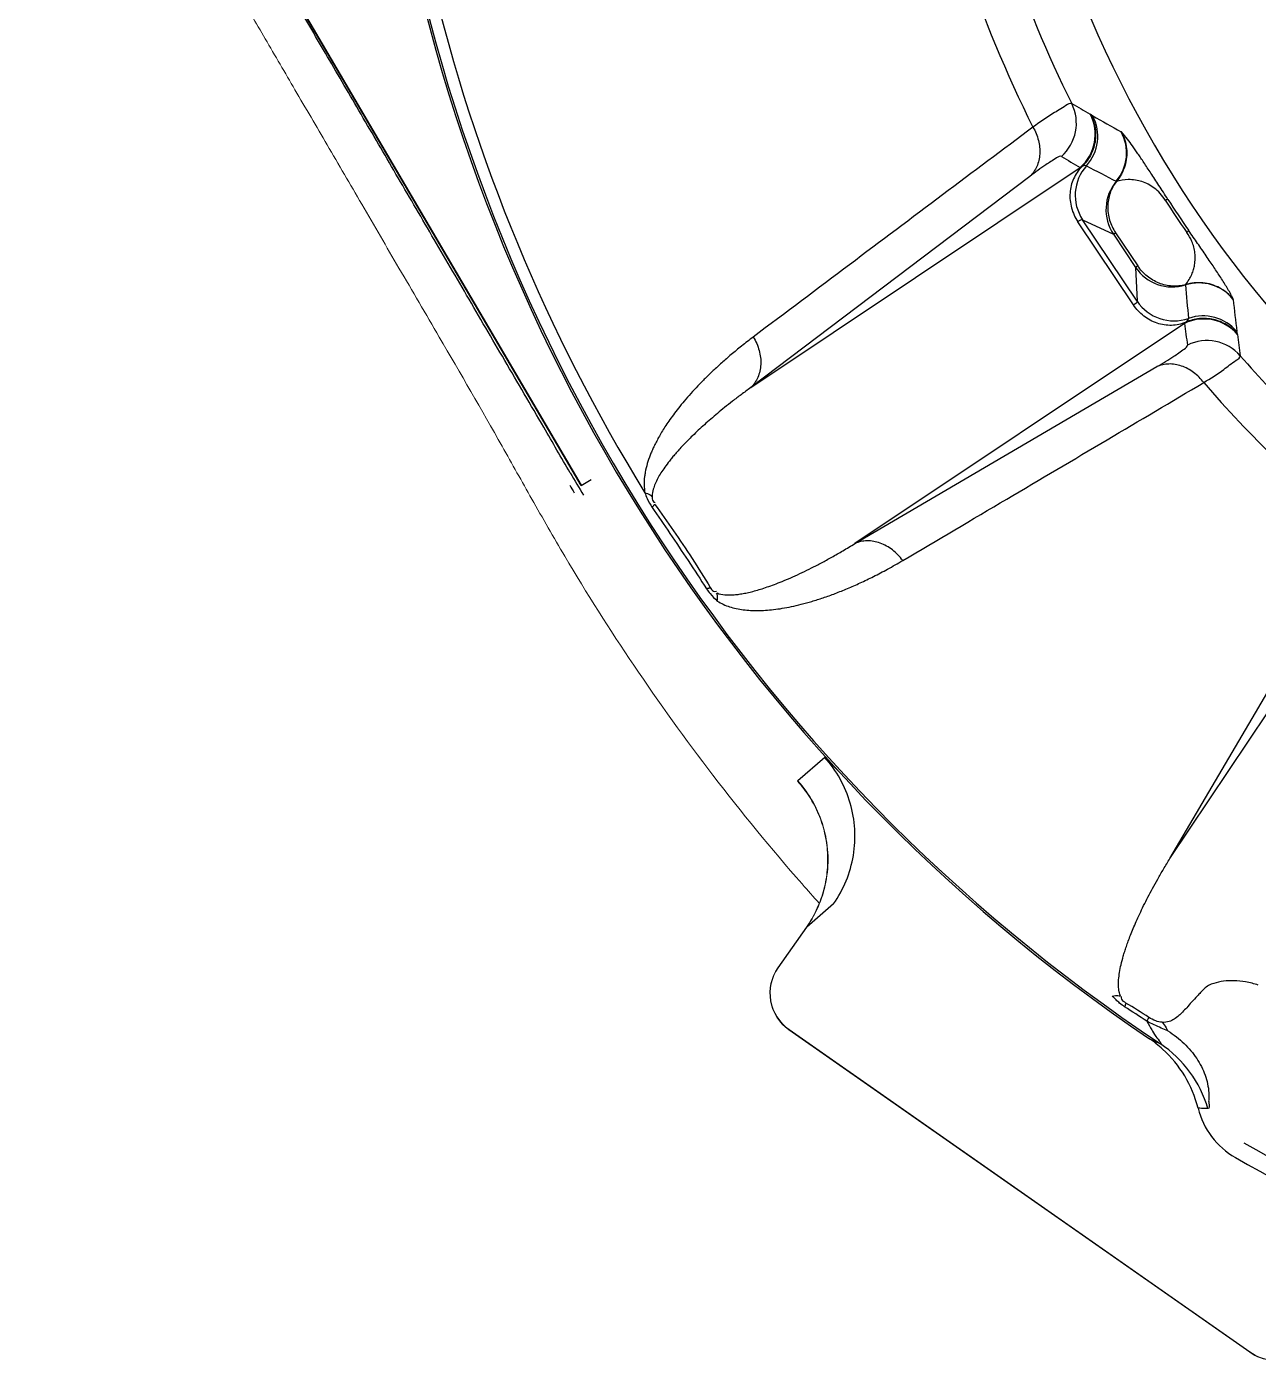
# Model space of a CAD drawing. Header units: millimetres. Extents: x 100 to 940, y 100 to 694.
# Drawn here: x 365.654 to 366.398, y 536.375 to 537.182 of the extents above; entities that cross this region are included whole.
import ezdxf

# ---------------------------------------------------------------- set-up
doc = ezdxf.new("R2010")
doc.units = ezdxf.units.MM
doc.layers.add('OUTLINE', color=6, linetype='Continuous', lineweight=9)

msp = doc.modelspace()

# ---------------------------------------------------------------- linework, layer by layer
at = {"color": 9, "linetype": 'Continuous'}
for p, q in [((365.98882, 536.90445), (365.6985, 537.39981)), ((365.98905, 536.90458), (365.69873, 537.39995)), ((366.29699, 537.12882), (366.29671, 537.129)), ((366.2974, 537.12851), (366.29699, 537.12882)), ((366.09139, 536.96359), (366.2906, 537.0967)), ((366.29156, 537.09715), (366.2906, 537.0967)), ((366.26013, 537.09134), (366.09139, 536.96359)), ((366.31251, 537.08833), (366.31242, 537.0884)), ((366.32282, 537.01361), (366.28919, 537.06394)), ((366.32504, 537.01582), (366.29208, 537.06515)), ((366.29208, 537.06515), (366.31068, 537.05644)), ((366.31068, 537.05644), (366.31201, 537.05732)), ((366.31068, 537.05644), (366.3241, 537.03634)), ((366.31201, 537.05732), (366.32543, 537.03723)), ((366.32543, 537.03723), (366.3241, 537.03634)), ((366.3241, 537.03634), (366.32504, 537.01582)), ((366.3543, 537.02572), (366.35427, 537.02583)), ((366.35362, 537.00238), (366.15441, 536.86927)), ((366.35362, 537.00238), (366.3544, 537.0031)), ((366.3856, 536.99651), (366.38551, 536.99687)), ((366.38574, 536.99599), (366.3856, 536.99651)), ((366.3858, 536.99566), (366.38574, 536.99599)), ((366.15441, 536.86927), (366.33701, 536.97628)), ((365.98882, 536.90445), (365.99485, 536.90798)), ((366.3449, 536.67879), (366.44078, 536.84239)), ((366.3449, 536.67879), (366.45382, 536.8418)), ((366.13616, 536.73988), (366.1199, 536.72568)), ((366.1199, 536.72568), (366.11969, 536.72551)), ((366.14145, 536.65124), (366.12524, 536.63711)), ((366.10804, 536.61254), (366.12524, 536.63711)), ((366.12524, 536.63711), (366.12504, 536.63721)), ((366.10804, 536.61254), (366.10785, 536.61266)), ((366.1146, 536.57534), (366.11446, 536.57516)), ((366.39323, 536.38024), (366.39311, 536.38005))]:
    msp.add_line(p, q, dxfattribs=at)
for points in [[(366.29824, 537.12791), (366.2981, 537.12799), (366.29797, 537.12808), (366.29783, 537.12818), (366.29769, 537.12828), (366.2974, 537.12851)], [(366.31553, 537.11825), (366.3155, 537.11828), (366.31547, 537.11831), (366.31544, 537.11833), (366.31542, 537.11835), (366.31539, 537.11837), (366.31537, 537.11838)], [(366.34365, 537.07748), (366.34359, 537.07749), (366.3435, 537.07749), (366.34338, 537.07747), (366.34323, 537.07743), (366.34306, 537.07737), (366.34286, 537.07729), (366.34263, 537.07719), (366.34237, 537.07708), (366.34209, 537.07695)], [(366.35617, 537.05875), (366.35616, 537.05869), (366.35612, 537.05861), (366.35605, 537.05851), (366.35596, 537.05839), (366.35584, 537.05825), (366.35569, 537.05809), (366.35551, 537.05791), (366.35531, 537.05772), (366.35508, 537.05751)], [(366.38313, 537.01697), (366.38313, 537.01699), (366.38312, 537.01702), (366.38311, 537.01705), (366.3831, 537.01709), (366.38309, 537.01713), (366.38307, 537.01717)], [(366.38551, 536.99687), (366.38546, 536.99704), (366.38543, 536.9972), (366.3854, 536.99735), (366.38537, 536.9975)], [(366.03174, 536.89117), (366.03195, 536.89139), (366.03215, 536.89161), (366.03235, 536.89182), (366.03253, 536.89203), (366.03271, 536.89223), (366.03287, 536.89243), (366.03303, 536.89262), (366.03318, 536.8928), (366.03332, 536.89298)], [(366.06467, 536.84188), (366.06496, 536.84199), (366.06524, 536.84209), (366.06551, 536.84219), (366.06577, 536.84228), (366.06603, 536.84237), (366.06627, 536.84245), (366.06651, 536.84252), (366.06673, 536.84258), (366.06695, 536.84264)], [(366.31827, 536.59132), (366.31821, 536.59111), (366.31814, 536.59088), (366.31807, 536.59065), (366.31799, 536.5904), (366.3179, 536.59015), (366.31781, 536.58989), (366.31772, 536.58962), (366.31761, 536.58934), (366.3175, 536.58905)], [(366.33139, 536.58119), (366.33108, 536.58061), (366.33091, 536.5803)], [(366.33215, 536.58266), (366.33204, 536.58244), (366.33193, 536.58222), (366.3318, 536.58198), (366.33167, 536.58172), (366.33154, 536.58146), (366.33139, 536.58119)]]:
    msp.add_lwpolyline(points, dxfattribs=at)
for centre, radius, start, end in [((366.93405, 537.45842), 0.69242, 189.59833, 246.68372), ((366.93405, 537.45842), 1.0732, 188.20144, 235.91619), ((366.93405, 537.45842), 1.07206, 188.69647, 236.29203), ((366.93405, 537.45842), 0.72453, 198.52159, 206.47841), ((366.93405, 537.45842), 0.75185, 198.35016, 206.64984), ((366.93405, 537.45842), 1.06481, 193.37074, 211.62926), ((366.26156, 537.12351), 0.02674, 311.36408, 26.37221), ((366.80239, 538.02839), 1.0318, 239.93774, 240.65309), ((366.27293, 537.11677), 0.02674, 311.36458, 27.22518), ((366.27449, 537.11562), 0.02673, 318.16687, 27.36053), ((366.80619, 538.0215), 1.02787, 240.38424, 241.47691), ((366.29192, 537.10555), 0.02673, 320.08733, 28.68782), ((366.82999, 538.01972), 1.06907, 238.9906, 239.69898), ((366.31434, 537.07996), 0.02674, 138.18564, 213.63531), ((367.32517, 539.05218), 2.20955, 242.19247, 242.71918), ((366.33294, 537.07125), 0.02674, 140.10087, 213.63634), ((366.90612, 537.43977), 0.67065, 212.75112, 214.74888), ((366.88537, 537.4259), 0.6441, 212.74803, 214.75197), ((366.34631, 537.05124), 0.02674, 213.86365, 287.39914), ((366.3623, 537.00021), 0.02673, 38.8136, 107.41285), ((368.53166, 537.20771), 2.18495, 184.77785, 185.31049), ((366.34724, 537.03072), 0.02674, 213.86467, 289.31438), ((367.39597, 537.12374), 1.01845, 186.01803, 187.12081), ((366.36494, 536.98026), 0.02673, 40.13926, 109.33188), ((366.3654, 536.97838), 0.02674, 40.27494, 116.13543), ((367.4128, 537.14749), 1.06907, 187.80102, 188.5094), ((366.36728, 536.9653), 0.02674, 41.1285, 116.13757), ((367.41024, 537.11867), 1.0318, 186.84691, 187.56226), ((366.93405, 537.45842), 0.72453, 221.02159, 225.21455), ((366.93405, 537.45842), 0.75185, 220.85016, 225.73986), ((367.84034, 537.99814), 2.15628, 210.47296, 210.61471), ((367.47729, 538.07952), 1.8956, 224.96808, 225.31745), ((365.62832, 535.51763), 1.27394, 56.52962, 57.24938), ((366.03184, 536.117), 0.55409, 57.18167, 58.87338), ((367.42618, 538.94355), 2.61374, 245.26715, 245.42342), ((366.29958, 536.50743), 0.07116, 16.31185, 56.26592), ((366.93405, 537.45842), 1.09637, 240.22289, 254.32149)]:
    msp.add_arc(centre, radius, start, end, dxfattribs=at)
at = {"color": 7, "linetype": 'Continuous'}
for centre, radius, start, end in [((367.68612, 537.91088), 1.97504, 210.37786, 210.83656), ((366.29262, 536.51046), 0.07138, 47.93296, 55.91631), ((366.29266, 536.51049), 0.07133, 13.98392, 47.93729), ((366.40811, 536.53924), 0.04765, 193.97829, 240.22289), ((366.93405, 537.45842), 1.10667, 240.22289, 254.32149)]:
    msp.add_arc(centre, radius, start, end, dxfattribs=at)
at = {"color": 9, "linetype": 'Continuous'}
for points, start_tangent, end_tangent in [([(365.98224, 536.9121), (365.96625, 536.93957), (365.94264, 536.98007), (365.91962, 537.01953), (365.89725, 537.0579), (365.87553, 537.09514), (365.8545, 537.13119), (365.83426, 537.16588), (365.81521, 537.19856), (365.79801, 537.22804), (365.78301, 537.25376), (365.76978, 537.27645), (365.75764, 537.29725), (365.74609, 537.31706), (365.73516, 537.3358), (365.72518, 537.3529), (365.7161, 537.36846), (365.70738, 537.38346), (365.7015, 537.39345)], (-0.505982, 0.862544), (-0.506637, 0.862159)), ([(366.28552, 537.13539), (366.28202, 537.13416), (366.27411, 537.12938), (366.26207, 537.12119)], (-0.908703, 0.417442), (-0.818385, -0.57467)), ([(366.29699, 537.12882), (366.29964, 537.12067), (366.29957, 537.11209), (366.29678, 537.10397), (366.29156, 537.09715)], (0.457962, -0.888972), (-0.727, -0.686637)), ([(366.26207, 537.12119), (366.20745, 537.08022), (366.15114, 537.03794), (366.09293, 536.9942)], (-0.800179, -0.599761), (-0.799316, -0.60091)), ([(366.26207, 537.12119), (366.26537, 537.11313), (366.26615, 537.10488), (366.26434, 537.09734), (366.26013, 537.09134)], (0.502068, -0.864828), (-0.726164, -0.687521)), ([(366.31553, 537.11825), (366.31865, 537.10816), (366.31758, 537.09763), (366.31251, 537.08833)], (0.479265, -0.87767), (-0.642621, -0.766184)), ([(366.34365, 537.07748), (366.34091, 537.08174), (366.33825, 537.08585), (366.33573, 537.08973), (366.33338, 537.09333), (366.3312, 537.09664), (366.32917, 537.09969), (366.3273, 537.10249), (366.32554, 537.10509), (366.32386, 537.10752), (366.32225, 537.1098), (366.31927, 537.11384), (366.31553, 537.11825)], (-0.541535, 0.840678), (-0.711335, 0.702853)), ([(366.27923, 537.10344), (366.27631, 537.10252), (366.26986, 537.09844), (366.26013, 537.09134)], (-0.859024, 0.511936), (-0.797146, -0.603786)), ([(366.29156, 537.09715), (366.28662, 537.08999), (366.28447, 537.08138), (366.28536, 537.07234), (366.28918, 537.06394)], (-0.709916, -0.704287), (0.55557, -0.83147)), ([(366.29441, 537.09779), (366.29156, 537.09715)], (-0.885128, 0.465347), (-0.911062, -0.412269)), ([(366.31251, 537.08833), (366.30869, 537.08126), (366.30729, 537.0732), (366.30843, 537.06495), (366.31201, 537.05732)], (-0.613398, -0.789774), (0.554503, -0.832182)), ([(366.34209, 537.07695), (366.33895, 537.08108), (366.33541, 537.0843), (366.33173, 537.08662), (366.32796, 537.0882), (366.32397, 537.08915), (366.31965, 537.08944), (366.31251, 537.08833)], (-0.528327, 0.849041), (-0.959764, -0.280808)), ([(366.28919, 537.06394), (366.29208, 537.06515)], (0.83139, 0.555689), (0.813138, -0.582071)), ([(366.35427, 537.02583), (366.35647, 537.02898), (366.35805, 537.03206), (366.35913, 537.03504), (366.35977, 537.03781), (366.36013, 537.04156), (366.35997, 537.04501), (366.35929, 537.04858), (366.35811, 537.05208), (366.35508, 537.05751)], (0.626711, 0.779252), (-0.58305, 0.812436)), ([(366.38307, 537.01717), (366.38122, 537.02092), (366.37951, 537.02388), (366.37759, 537.02701), (366.37558, 537.03015), (366.37355, 537.03326), (366.37148, 537.03637), (366.36928, 537.03964), (366.36682, 537.04328), (366.36424, 537.04706), (366.36165, 537.05082), (366.35902, 537.05463), (366.35617, 537.05875)], (-0.377204, 0.92613), (-0.569983, 0.821657)), ([(366.35427, 537.02583), (366.34628, 537.02501), (366.33829, 537.02679), (366.33111, 537.03101), (366.32543, 537.03723)], (-0.964393, -0.264473), (-0.556637, 0.830756)), ([(366.38307, 537.01717), (366.37494, 537.02391), (366.36481, 537.02695), (366.35427, 537.02583)], (-0.627443, 0.778663), (-0.953783, -0.300495)), ([(366.3544, 537.0031), (366.34591, 537.00127), (366.33713, 537.00258), (366.32911, 537.00686), (366.32281, 537.01361)], (-0.922349, -0.386358), (-0.55557, 0.83147)), ([(366.32504, 537.01582), (366.32282, 537.01361)], (0.226588, -0.973991), (-0.831549, -0.555451)), ([(366.38574, 536.99599), (366.37922, 537.00156), (366.37127, 537.00478), (366.3627, 537.00531), (366.3544, 537.0031)], (-0.646039, 0.763304), (-0.91259, -0.408875)), ([(366.3544, 537.0031), (366.35609, 537.00549)], (0.729534, 0.683944), (-0.091494, 0.995806)), ([(366.09293, 536.9942), (366.08588, 536.98874), (366.07956, 536.98355), (366.07387, 536.9786), (366.06867, 536.97385), (366.06389, 536.96921), (366.0594, 536.96462), (366.05514, 536.96001), (366.05119, 536.95547), (366.0477, 536.95118), (366.04461, 536.94715), (366.04191, 536.94338), (366.03955, 536.93985), (366.0375, 536.93656), (366.03571, 536.93347), (366.03415, 536.93057), (366.0328, 536.92783), (366.03161, 536.92521), (366.03057, 536.92267), (366.02885, 536.91765), (366.02759, 536.91239), (366.02718, 536.90973), (366.02693, 536.90472), (366.02741, 536.90002)], (-0.799315, -0.600912), (0.18575, -0.982597)), ([(366.09293, 536.9942), (366.0965, 536.98601), (366.09745, 536.97754), (366.09568, 536.96977), (366.09139, 536.96359)], (0.524224, -0.85158), (-0.72633, -0.687346)), ([(366.33701, 536.97628), (366.34729, 536.98256), (366.35353, 536.98695), (366.3555, 536.9893)], (0.86288, 0.505408), (-0.144236, 0.989543)), ([(366.36533, 536.96665), (366.3775, 536.97464), (366.38494, 536.98012), (366.38742, 536.98288)], (0.844108, 0.536172), (-0.037921, 0.999281)), ([(366.36533, 536.96665), (366.35915, 536.97278), (366.35182, 536.97666), (366.34416, 536.97788), (366.33701, 536.97628)], (-0.606859, 0.79481), (-0.91309, -0.407758)), ([(366.18328, 536.85898), (366.24617, 536.89614), (366.30684, 536.93202), (366.36533, 536.96665)], (0.861054, 0.508514), (0.860323, 0.50975)), ([(366.09139, 536.96359), (366.08559, 536.95932), (366.08036, 536.95532), (366.0756, 536.95155), (366.07124, 536.94797), (366.06718, 536.94452), (366.06335, 536.94114), (366.05968, 536.93778), (366.05624, 536.9345), (366.05316, 536.93145), (366.05042, 536.9286), (366.04798, 536.92596), (366.04582, 536.92352), (366.04391, 536.92126), (366.04221, 536.91916), (366.03938, 536.91538), (366.0371, 536.91197), (366.0352, 536.90873), (366.0336, 536.90541), (366.03247, 536.90219), (366.03184, 536.89797)], (-0.81073, -0.585421), (0.006634, -0.999978)), ([(366.02741, 536.90002), (366.02878, 536.89648), (366.03174, 536.89117)], (0.321102, -0.947045), (0.569296, -0.822133)), ([(366.02741, 536.90002), (366.03055, 536.89875), (366.03157, 536.89777)], (0.955818, -0.29396), (0.597785, -0.801657)), ([(366.03184, 536.89797), (366.03231, 536.89481), (366.03359, 536.89407)], (0.00657, -0.999978), (0.970554, -0.240883)), ([(366.03332, 536.89298), (366.04463, 536.87704), (366.05588, 536.86025), (366.06695, 536.84264)], (0.593137, -0.805102), (0.516751, -0.856136)), ([(366.03174, 536.89117), (366.04253, 536.87537), (366.05353, 536.85892), (366.06467, 536.84188)], (0.569909, -0.821708), (0.541007, -0.841018)), ([(366.071, 536.83937), (366.0758, 536.83826), (366.07853, 536.83815), (366.08143, 536.83829), (366.08447, 536.83864), (366.08764, 536.83918), (366.09097, 536.83991), (366.09451, 536.84084), (366.09831, 536.84197), (366.10241, 536.84335), (366.10685, 536.84498), (366.11166, 536.8469), (366.11687, 536.84915), (366.12242, 536.85171), (366.12816, 536.85453), (366.13412, 536.85761), (366.14042, 536.86104), (366.14715, 536.8649), (366.15441, 536.86927)], (0.921749, -0.387787), (0.85111, 0.524988)), ([(366.18328, 536.85898), (366.17708, 536.86542), (366.16961, 536.86954), (366.16176, 536.87088), (366.15441, 536.86927)], (-0.586145, 0.810206), (-0.91298, -0.408004)), ([(366.07119, 536.83449), (366.07479, 536.8325), (366.07863, 536.831), (366.08268, 536.82992), (366.08689, 536.82921), (366.09124, 536.82882), (366.09571, 536.82873), (366.10035, 536.82891), (366.10523, 536.82935), (366.11042, 536.83008), (366.11596, 536.83112), (366.12192, 536.8325), (366.12831, 536.83426), (366.13518, 536.83645), (366.14245, 536.83907), (366.1499, 536.84206), (366.15757, 536.84545), (366.16562, 536.84933), (366.17415, 536.8538), (366.18328, 536.85898)], (0.8382, -0.545363), (0.861051, 0.508518)), ([(366.06467, 536.84188), (366.06679, 536.83898), (366.07119, 536.83449)], (0.541307, -0.840825), (0.752275, -0.65885)), ([(366.06695, 536.84264), (366.0689, 536.84051), (366.07064, 536.84048)], (0.478144, -0.878281), (0.952131, 0.305691)), ([(366.07119, 536.83449), (366.07122, 536.83788), (366.07071, 536.8392)], (0.094072, 0.995565), (-0.511803, 0.859103)), ([(366.14145, 536.65124), (366.14908, 536.6652), (366.15345, 536.68057), (366.15429, 536.69651), (366.15157, 536.71222), (366.14541, 536.72694), (366.13616, 536.73988)], (0.573673, 0.819085), (-0.669126, 0.743149)), ([(366.31499, 536.59538), (366.31417, 536.59818), (366.3138, 536.6015), (366.31388, 536.6054), (366.31441, 536.60983), (366.31534, 536.61452), (366.31667, 536.61963), (366.31752, 536.62245), (366.31852, 536.6255), (366.31969, 536.6288), (366.32106, 536.6324), (366.32265, 536.63633), (366.32449, 536.64061), (366.32661, 536.64526), (366.32899, 536.65022), (366.33158, 536.65534), (366.33439, 536.66066), (366.33751, 536.66628), (366.34098, 536.6723), (366.3449, 536.67879)], (-0.388793, 0.921325), (0.524985, 0.851111)), ([(366.3714, 536.60322), (366.36821, 536.60188), (366.36563, 536.59995)], (-0.957282, -0.289155), (-0.711778, -0.702404)), ([(366.38368, 536.60483), (366.37734, 536.60447), (366.3714, 536.60322)], (-0.999952, 0.009805), (-0.95725, -0.289263)), ([(366.39832, 536.60217), (366.39066, 536.6041), (366.38368, 536.60483)], (-0.954032, 0.299704), (-0.99995, 0.010042)), ([(366.3175, 536.58905), (366.31448, 536.59127), (366.31233, 536.59321), (366.31011, 536.59557)], (-0.840805, 0.541338), (-0.658514, 0.752568)), ([(366.31499, 536.59538), (366.31187, 536.59566), (366.31025, 536.59525)], (-0.97841, 0.206674), (-0.916452, -0.400145)), ([(366.31827, 536.59132), (366.31583, 536.59374), (366.31561, 536.5953)], (-0.878251, 0.4782), (0.121454, 0.992597)), ([(366.36563, 536.59995), (366.36339, 536.59769), (366.36139, 536.59556), (366.35793, 536.59175), (366.35502, 536.58851), (366.35252, 536.58585), (366.35031, 536.58375), (366.34735, 536.58151), (366.34446, 536.58015), (366.34011, 536.57967)], (-0.711781, -0.702402), (-0.995979, 0.089591)), ([(366.33091, 536.58031), (366.33389, 536.57508), (366.33639, 536.57111), (366.3391, 536.56661)], (0.469617, -0.88287), (-0.862739, 0.50565)), ([(366.34368, 536.5745), (366.33967, 536.57618), (366.33535, 536.57814), (366.33091, 536.58031)], (-0.927091, 0.374836), (-0.893282, 0.449496)), ([(366.34011, 536.57967), (366.3363, 536.58054), (366.33215, 536.58266)], (-0.995972, 0.089667), (-0.841501, 0.540255)), ([(366.34011, 536.57967), (366.34261, 536.57637), (366.34329, 536.57443)], (0.674426, -0.738343), (0.183433, -0.983032)), ([(366.34368, 536.5745), (366.35348, 536.56679), (366.36106, 536.55772), (366.36612, 536.54768), (366.36844, 536.53706)], (0.84086, -0.541253), (0.084699, -0.996407)), ([(366.36844, 536.53706), (366.36834, 536.53347), (366.36837, 536.53074), (366.36788, 536.52742)], (-0.059022, -0.998257), (-0.999809, 0.019529)), ([(366.36788, 536.52742), (366.36388, 536.5276), (366.36188, 536.52779)], (-0.999501, 0.03158), (-0.992688, 0.120711))]:
    msp.add_spline(points, degree=3, dxfattribs=dict(at, start_tangent=start_tangent, end_tangent=end_tangent))
at = {"layer": 'OUTLINE'}
for p, q in [((366.10785, 536.61267), (366.12503, 536.6372)), ((366.3931, 536.38005), (366.11447, 536.57515)), ((366.39323, 536.38024), (366.1146, 536.57534))]:
    msp.add_line(p, q, dxfattribs=at)
for centre, radius, start, end in [((366.1299, 536.59721), 0.02693, 144.97212, 235.02955), ((366.12992, 536.59722), 0.02671, 144.99491, 235.01004), ((366.40855, 536.4021), 0.02693, 234.98058, 297.02224), ((366.40855, 536.40212), 0.02671, 235.00262, 297.00158)]:
    msp.add_arc(centre, radius, start, end, dxfattribs=at)
for points, start_tangent, end_tangent in [([(366.17361, 538.28683), (366.15407, 538.26845), (366.08736, 538.19843), (366.03316, 538.1314), (366.00999, 538.09921), (365.98907, 538.06797), (365.97028, 538.03772), (365.95323, 538.00879), (365.93728, 537.98138), (365.9221, 537.95538), (365.89387, 537.90697), (365.86822, 537.86297), (365.84483, 537.82288), (365.82348, 537.78628), (365.80396, 537.7528), (365.78607, 537.72214), (365.76967, 537.69401), (365.7546, 537.66818), (365.74076, 537.64444), (365.728, 537.62257), (365.71623, 537.60239), (365.70542, 537.58385), (365.69557, 537.56698), (365.68662, 537.5516), (365.68243, 537.54442), (365.6783, 537.53741), (365.67622, 537.53386), (365.67411, 537.53024), (365.672, 537.52654), (365.66986, 537.52268), (365.66772, 537.51857), (365.66571, 537.5143), (365.66386, 537.50999), (365.66215, 537.5056), (365.65917, 537.49661), (365.65683, 537.48744), (365.65409, 537.46878), (365.65397, 537.44989), (365.65489, 537.4405), (365.65646, 537.4312), (365.65866, 537.42204), (365.66149, 537.41307), (365.66314, 537.40866), (365.66495, 537.40429), (365.66692, 537.39996), (365.66906, 537.39571), (365.67122, 537.39172), (365.67334, 537.38796), (365.67543, 537.38435), (365.6775, 537.38081), (365.68158, 537.37389), (365.6857, 537.36685), (365.68996, 537.35952), (365.6944, 537.3519), (365.70392, 537.33558), (365.71437, 537.31768), (365.72574, 537.29817), (365.73804, 537.27709), (365.7513, 537.25435), (365.76563, 537.22979), (365.7811, 537.20326), (365.7978, 537.17463), (365.8158, 537.14377), (365.83521, 537.11049), (365.85614, 537.07462), (365.8787, 537.03593), (365.90305, 536.99417)], (-0.736565, -0.676367), (0.503695, -0.863882)), ([(365.90305, 536.99417), (365.94107, 536.92811), (365.95903, 536.89618), (365.97895, 536.86159), (366.0207, 536.79567), (366.06854, 536.72913), (366.12245, 536.66335), (366.13281, 536.65167)], (0.505202, -0.863001), (0.668469, -0.74374)), ([(366.11969, 536.72551), (366.12688, 536.71604), (366.13239, 536.70546), (366.13606, 536.69411), (366.13778, 536.6823), (366.1375, 536.67037), (366.13522, 536.65866), (366.13103, 536.6475), (366.12503, 536.6372)], (0.668808, -0.743435), (-0.5734, -0.819276)), ([(366.12524, 536.63711), (366.13287, 536.6511), (366.13721, 536.66645), (366.13803, 536.68239), (366.13529, 536.69808), (366.12915, 536.71275), (366.1199, 536.72568)], (0.573327, 0.819327), (-0.668984, 0.743277))]:
    msp.add_spline(points, degree=3, dxfattribs=dict(at, start_tangent=start_tangent, end_tangent=end_tangent))

doc.saveas('drawing.dxf')
